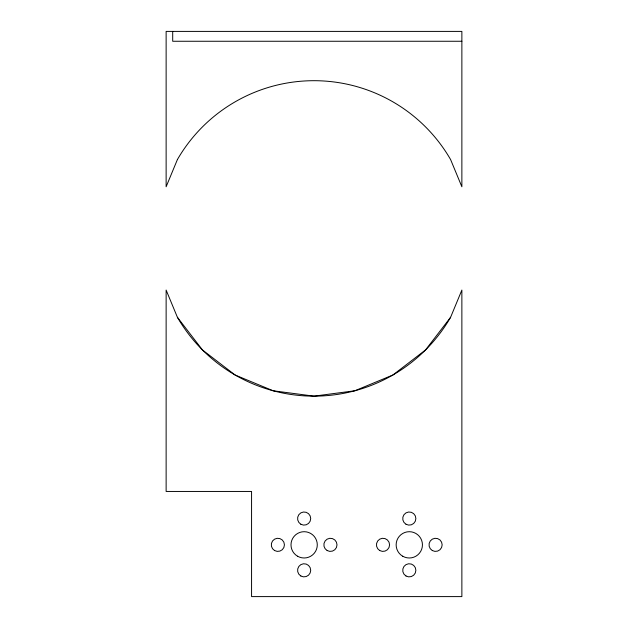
<?xml version="1.0" encoding="UTF-8"?>
<svg xmlns="http://www.w3.org/2000/svg" width="628" height="628" viewBox="0 0 628 628"><rect width="100%" height="100%" fill="white"/><g stroke="black" fill="none" stroke-linecap="round" stroke-linejoin="round"><path stroke-width="0.94" d="M450.598 317.289L461.87 290.065L461.87 596.6L251.569 596.6L251.569 491.449L166.13 491.449L166.13 290.065L177.402 317.289L202.467 349.953L235.131 375.018L273.18 390.773L314 396.15L354.82 390.773L392.869 375.018L425.533 349.953L450.598 317.289A157.73 157.73 0 0 1 177.402 317.289M461.87 41.26L172.7 41.26L172.7 31.4M177.402 159.559L166.13 186.775L166.13 31.4L461.87 31.4L461.87 186.775L450.598 159.559A157.73 157.73 0 0 0 177.402 159.559M406.01 576.002A6.57 6.57 0 0 0 415.869 570.31A6.57 6.57 0 0 0 406.01 564.619A6.57 6.57 0 0 0 406.01 576.002M402.721 556.227A13.141 13.141 0 0 0 422.44 544.845A13.141 13.141 0 0 0 402.721 533.462A13.141 13.141 0 0 0 402.721 556.227M379.72 550.536A6.57 6.57 0 0 0 389.58 544.845A6.57 6.57 0 0 0 379.72 539.154A6.57 6.57 0 0 0 379.72 550.536M432.3 550.536A6.57 6.57 0 0 0 442.159 544.845A6.57 6.57 0 0 0 432.3 539.154A6.57 6.57 0 0 0 432.3 550.536M406.01 524.247A6.57 6.57 0 0 0 415.869 518.555A6.57 6.57 0 0 0 406.01 512.864A6.57 6.57 0 0 0 406.01 524.247M300.859 524.247A6.57 6.57 0 0 0 310.711 518.555A6.57 6.57 0 0 0 300.859 512.864A6.57 6.57 0 0 0 300.859 524.247M327.141 550.536A6.57 6.57 0 0 0 337.001 544.845A6.57 6.57 0 0 0 327.141 539.154A6.57 6.57 0 0 0 327.141 550.536M274.569 550.536A6.57 6.57 0 0 0 284.429 544.845A6.57 6.57 0 0 0 274.569 539.154A6.57 6.57 0 0 0 274.569 550.536M297.57 556.227A13.141 13.141 0 0 0 317.289 544.845A13.141 13.141 0 0 0 297.57 533.462A13.141 13.141 0 0 0 297.57 556.227M300.859 576.002A6.57 6.57 0 0 0 310.711 570.31A6.57 6.57 0 0 0 300.859 564.619A6.57 6.57 0 0 0 300.859 576.002"/></g></svg>
